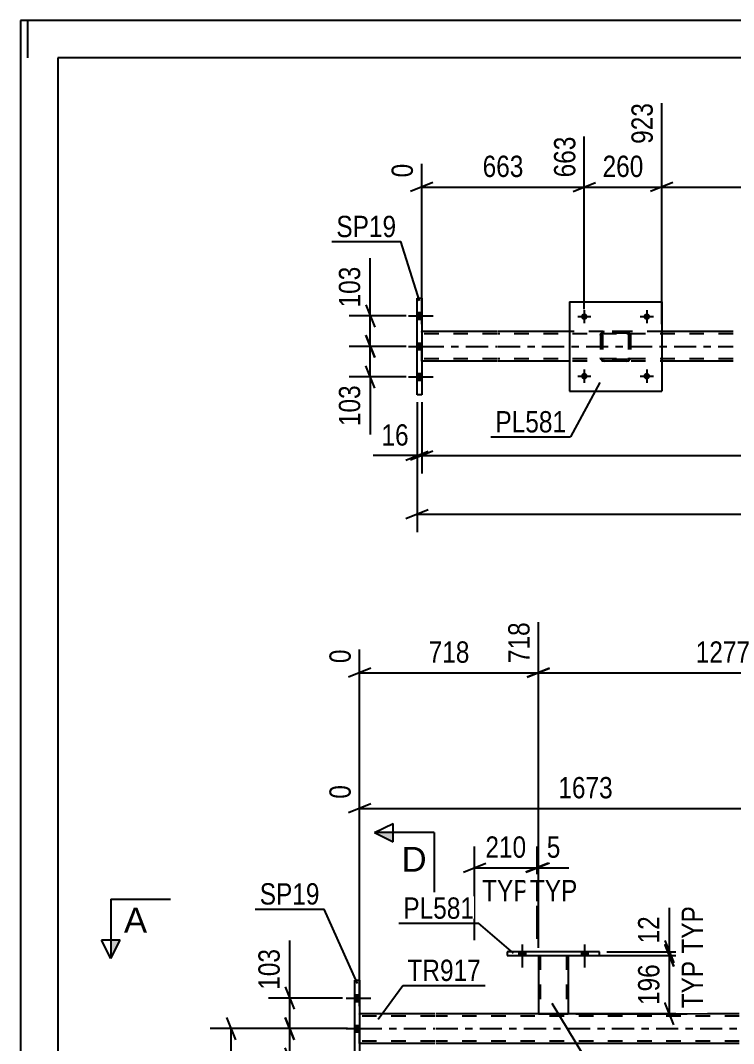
# Model space of a CAD drawing. Header units: millimetres. Extents: x 0 to 841, y 0 to 594.
# Drawn here: x 0 to 95.8, y 456.5 to 594 of the extents above; entities that cross this region are included whole.
import ezdxf

# ---------------------------------------------------------------- set-up
doc = ezdxf.new("R2010")
doc.units = ezdxf.units.MM
doc.linetypes.add('DXK_LINE_DOT2', pattern=[3.9198, 1.9599, -1.9599])
doc.linetypes.add('DXK_LINE_DOT3', pattern=[5.9187, 2.979, -0.9799, 0.9799, -0.9799])
doc.styles.add('Arial', font='ARIAL.TTF', dxfattribs={"height": 0.2})
doc.styles.add('Arial Narrow', font='ARIALN.TTF', dxfattribs={"height": 0.2})

# ---------------------------------------------------------------- blocks, each defined once
blk = doc.blocks.new('Unknown-814735391-1133')
at = {"color": 5, "linetype": 'Continuous'}
for p, q in [((841, 594), (0, 594)), ((0, 594), (0, 0)), ((1, 589), (1, 594)), ((836, 589), (5, 589)), ((5, 589), (5, 5))]:
    blk.add_line(p, q, dxfattribs=at)
blk = doc.blocks.new('Bolt-814735391-5136 - 5134')
at = {"linetype": 'Continuous'}
for points in [[(76.17, 554.21, -1), (75.29, 554.21, -1)], [(84.57, 554.21, -1), (83.69, 554.21, -1)]]:
    blk.add_hatch(color=1, dxfattribs=at).paths.add_polyline_path(points)
at = {"color": 1, "linetype": 'Continuous'}
for p, q in [((74.85, 554.21), (76.61, 554.21)), ((75.73, 555.09), (75.73, 553.33)), ((83.25, 554.21), (85.01, 554.21)), ((84.13, 555.09), (84.13, 553.33))]:
    blk.add_line(p, q, dxfattribs=at)
blk = doc.blocks.new('Bolt-814735391-5137 - 5134')
at = {"linetype": 'Continuous'}
for points in [[(76.17, 546.21, -1), (75.29, 546.21, -1)], [(84.57, 546.21, -1), (83.69, 546.21, -1)]]:
    blk.add_hatch(color=1, dxfattribs=at).paths.add_polyline_path(points)
at = {"color": 1, "linetype": 'Continuous'}
for p, q in [((75.73, 547.09), (75.73, 545.33)), ((84.13, 547.09), (84.13, 545.33)), ((74.85, 546.21), (76.61, 546.21)), ((83.25, 546.21), (85.01, 546.21))]:
    blk.add_line(p, q, dxfattribs=at)
blk = doc.blocks.new('Part-814735391-5168 - 5134')
at = {"color": 2, "linetype": 'Continuous'}
for p, q in [((73.73, 556.21), (73.73, 544.21)), ((73.73, 556.21), (86.13, 556.21)), ((86.13, 556.21), (86.13, 544.21)), ((73.73, 544.21), (86.13, 544.21))]:
    blk.add_line(p, q, dxfattribs=at)
blk = doc.blocks.new('Part-814735391-5169 - 5134')
at = {"color": 7, "linetype": 'DXK_LINE_DOT2'}
for p, q in [((77.93, 551.73), (77.97, 551.92)), ((77.97, 551.92), (77.93, 551.73)), ((77.93, 551.73), (77.93, 548.69)), ((78.17, 551.73), (78.19, 551.83)), ((78.17, 551.73), (78.17, 548.69)), ((78.19, 551.83), (78.24, 551.9)), ((78.23, 552.18), (78.41, 552.21)), ((78.41, 552.21), (78.23, 552.18)), ((78.24, 551.9), (78.32, 551.96)), ((78.32, 551.96), (78.41, 551.97)), ((81.45, 552.21), (78.41, 552.21)), ((81.45, 551.97), (78.41, 551.97)), ((81.45, 552.21), (81.63, 552.18)), ((81.63, 552.18), (81.45, 552.21)), ((81.45, 551.97), (81.54, 551.96)), ((81.54, 551.96), (81.62, 551.9)), ((81.62, 551.9), (81.67, 551.83)), ((81.67, 551.83), (81.69, 551.73)), ((81.69, 551.73), (81.69, 548.69)), ((81.89, 551.92), (81.93, 551.73)), ((81.93, 551.73), (81.89, 551.92)), ((81.93, 551.73), (81.93, 548.69)), ((77.97, 548.51), (77.93, 548.69)), ((77.93, 548.69), (77.97, 548.51)), ((78.19, 548.6), (78.17, 548.69)), ((78.24, 548.52), (78.19, 548.6)), ((78.32, 548.47), (78.24, 548.52)), ((78.41, 548.45), (78.32, 548.47)), ((81.45, 548.45), (78.41, 548.45)), ((81.54, 548.47), (81.45, 548.45)), ((81.62, 548.52), (81.54, 548.47)), ((81.67, 548.6), (81.62, 548.52)), ((81.69, 548.69), (81.67, 548.6)), ((81.93, 548.69), (81.89, 548.51)), ((81.89, 548.51), (81.93, 548.69)), ((78.41, 548.21), (78.23, 548.25)), ((78.23, 548.25), (78.41, 548.21)), ((81.45, 548.21), (78.41, 548.21)), ((81.63, 548.25), (81.45, 548.21)), ((81.45, 548.21), (81.63, 548.25))]:
    blk.add_line(p, q, dxfattribs=at)
at = {"color": 7, "linetype": 'DXK_LINE_DOT3'}
blk.add_line((79.93, 550.21), (79.93, 550.21), dxfattribs=at)
at = {"color": 7, "linetype": 'DXK_LINE_DOT2'}
for centre, start, end in [((78.41, 551.73), 112.5, 157.5), ((78.41, 551.73), 112.5, 157.5), ((81.45, 551.73), 22.5, 67.5), ((81.45, 551.73), 22.5, 67.5), ((78.41, 548.69), 202.5, 247.5), ((78.41, 548.69), 202.5, 247.5), ((81.45, 548.69), 292.5, 337.5), ((81.45, 548.69), 292.5, 337.5)]:
    blk.add_arc(centre, 0.48, start, end, dxfattribs=at)
blk = doc.blocks.new('Part-814735391-5280 - 5134')
at = {"color": 2, "linetype": 'Continuous'}
for p, q in [((53.27, 556.71), (53.91, 556.71)), ((53.27, 543.71), (53.27, 556.71)), ((53.91, 556.71), (53.91, 543.71)), ((53.91, 543.71), (53.27, 543.71))]:
    blk.add_line(p, q, dxfattribs=at)
blk = doc.blocks.new('Bolt-814735391-5329 - 5134')
at = {"linetype": 'Continuous'}
for points in [[(53.91, 553.87), (53.91, 554.75), (53.27, 554.75), (53.27, 553.87)], [(53.91, 553.87), (53.91, 554.75), (53.27, 554.75), (53.27, 553.87)], [(53.91, 553.87), (53.91, 554.75), (53.27, 554.75), (53.27, 553.87)], [(53.91, 549.77), (53.91, 550.65), (53.27, 550.65), (53.27, 549.77)], [(53.91, 549.77), (53.91, 550.65), (53.27, 550.65), (53.27, 549.77)], [(53.91, 545.67), (53.91, 546.55), (53.27, 546.55), (53.27, 545.67)], [(53.91, 545.67), (53.91, 546.55), (53.27, 546.55), (53.27, 545.67)], [(53.91, 545.67), (53.91, 546.55), (53.27, 546.55), (53.27, 545.67)]]:
    blk.add_hatch(color=1, dxfattribs=at).paths.add_polyline_path(points)
at = {"color": 1, "linetype": 'Continuous'}
for p, q in [((52.11, 554.31), (55.43, 554.31)), ((52.11, 554.31), (55.43, 554.31)), ((52.11, 554.31), (55.43, 554.31)), ((53.27, 554.75), (53.91, 554.75)), ((53.27, 554.75), (53.91, 554.75)), ((53.27, 554.75), (53.91, 554.75)), ((53.27, 553.87), (53.91, 553.87)), ((53.27, 553.87), (53.91, 553.87)), ((53.27, 553.87), (53.91, 553.87)), ((52.11, 550.21), (55.43, 550.21)), ((52.11, 550.21), (55.43, 550.21)), ((53.27, 550.65), (53.91, 550.65)), ((53.27, 550.65), (53.91, 550.65)), ((53.27, 549.77), (53.91, 549.77)), ((53.27, 549.77), (53.91, 549.77)), ((52.11, 546.11), (55.43, 546.11)), ((52.11, 546.11), (55.43, 546.11)), ((52.11, 546.11), (55.43, 546.11)), ((53.27, 546.55), (53.91, 546.55)), ((53.27, 546.55), (53.91, 546.55)), ((53.27, 546.55), (53.91, 546.55)), ((53.27, 545.67), (53.91, 545.67)), ((53.27, 545.67), (53.91, 545.67)), ((53.27, 545.67), (53.91, 545.67))]:
    blk.add_line(p, q, dxfattribs=at)
blk = doc.blocks.new('Part-814735391-5334 - 5134')
at = {"color": 2, "linetype": 'Continuous'}
for p, q in [((64.03, 552.21), (53.91, 552.21)), ((73.73, 552.21), (64.13, 552.21)), ((95.73, 552.21), (86.13, 552.21)), ((64.03, 548.21), (53.91, 548.21)), ((73.73, 548.21), (64.13, 548.21)), ((95.73, 548.21), (86.13, 548.21))]:
    blk.add_line(p, q, dxfattribs=at)
at = {"color": 7, "linetype": 'DXK_LINE_DOT2'}
for p, q in [((53.91, 548.21), (53.91, 552.21)), ((64.03, 551.89), (53.91, 551.89)), ((95.73, 551.89), (64.13, 551.89)), ((86.13, 552.21), (73.73, 552.21)), ((64.03, 548.53), (53.91, 548.53)), ((95.73, 548.53), (64.13, 548.53)), ((95.73, 548.21), (73.73, 548.21))]:
    blk.add_line(p, q, dxfattribs=at)
at = {"color": 7, "linetype": 'DXK_LINE_DOT3'}
for p, q in [((53.91, 550.21), (64.03, 550.21)), ((64.13, 550.21), (95.73, 550.21))]:
    blk.add_line(p, q, dxfattribs=at)
blk = doc.blocks.new('Bolt-814735391-3301 - 3299')
at = {"linetype": 'Continuous'}
for points in [[(66.94, 468.39), (67.82, 468.39), (67.82, 468.87), (66.94, 468.87)], [(75.34, 468.39), (76.22, 468.39), (76.22, 468.87), (75.34, 468.87)]]:
    blk.add_hatch(color=1, dxfattribs=at).paths.add_polyline_path(points)
at = {"color": 1, "linetype": 'Continuous'}
for p, q in [((66.94, 468.87), (66.94, 468.39)), ((67.38, 469.87), (67.38, 466.75)), ((67.82, 468.87), (67.82, 468.39)), ((75.34, 468.87), (75.34, 468.39)), ((75.78, 469.87), (75.78, 466.75)), ((76.22, 468.87), (76.22, 468.39))]:
    blk.add_line(p, q, dxfattribs=at)
blk = doc.blocks.new('Part-814735391-3358 - 3299')
at = {"color": 2, "linetype": 'Continuous'}
for p, q in [((69.58, 468.39), (69.58, 460.55)), ((73.58, 468.39), (73.58, 460.55)), ((69.58, 460.55), (73.58, 460.55))]:
    blk.add_line(p, q, dxfattribs=at)
at = {"color": 7, "linetype": 'DXK_LINE_DOT2'}
for p, q in [((69.58, 468.39), (73.58, 468.39)), ((69.58, 468.39), (69.58, 468.39)), ((69.58, 468.39), (69.58, 468.39)), ((69.82, 468.39), (69.82, 460.55)), ((73.34, 468.39), (73.34, 460.55)), ((73.58, 468.39), (73.58, 468.39)), ((73.58, 468.39), (73.58, 468.39)), ((73.32, 460.55), (73.28, 460.55)), ((73.28, 460.55), (73.32, 460.55)), ((73.34, 460.55), (73.32, 460.55)), ((73.32, 460.55), (73.34, 460.55))]:
    blk.add_line(p, q, dxfattribs=at)
blk = doc.blocks.new('Bolt-814735391-3302 - 3299')
at = {"linetype": 'Continuous'}
for points in [[(66.94, 468.39), (67.82, 468.39), (67.82, 468.87), (66.94, 468.87)], [(75.34, 468.39), (76.22, 468.39), (76.22, 468.87), (75.34, 468.87)]]:
    blk.add_hatch(color=1, dxfattribs=at).paths.add_polyline_path(points)
at = {"color": 1, "linetype": 'Continuous'}
for p, q in [((66.94, 468.87), (66.94, 468.39)), ((67.38, 469.87), (67.38, 466.75)), ((67.82, 468.87), (67.82, 468.39)), ((75.34, 468.87), (75.34, 468.39)), ((75.78, 469.87), (75.78, 466.75)), ((76.22, 468.87), (76.22, 468.39))]:
    blk.add_line(p, q, dxfattribs=at)
blk = doc.blocks.new('Part-814735391-3343 - 3299')
at = {"color": 2, "linetype": 'Continuous'}
for p, q in [((65.38, 468.87), (65.38, 468.39)), ((77.78, 468.87), (65.38, 468.87)), ((77.78, 468.39), (77.78, 468.87)), ((65.38, 468.39), (77.78, 468.39))]:
    blk.add_line(p, q, dxfattribs=at)
blk = doc.blocks.new('Part-814735391-3633 - 3299')
at = {"color": 2, "linetype": 'Continuous'}
for p, q in [((55.68, 460.55), (45.56, 460.55)), ((96.55, 460.55), (55.78, 460.55)), ((55.68, 456.55), (45.56, 456.55)), ((96.55, 456.55), (55.78, 456.55))]:
    blk.add_line(p, q, dxfattribs=at)
at = {"color": 7, "linetype": 'DXK_LINE_DOT2'}
for p, q in [((45.56, 456.55), (45.56, 460.55)), ((55.68, 460.23), (45.56, 460.23)), ((96.55, 460.23), (55.78, 460.23)), ((55.68, 456.87), (45.56, 456.87)), ((96.55, 456.87), (55.78, 456.87))]:
    blk.add_line(p, q, dxfattribs=at)
at = {"color": 7, "linetype": 'DXK_LINE_DOT3'}
for p, q in [((45.56, 458.55), (55.68, 458.55)), ((55.78, 458.55), (96.55, 458.55))]:
    blk.add_line(p, q, dxfattribs=at)
blk = doc.blocks.new('Bolt-814735391-3528 - 3299')
at = {"linetype": 'Continuous'}
for points in [[(45.56, 462.21), (45.56, 463.09), (44.92, 463.09), (44.92, 462.21)], [(45.56, 462.21), (45.56, 463.09), (44.92, 463.09), (44.92, 462.21)], [(45.56, 462.21), (45.56, 463.09), (44.92, 463.09), (44.92, 462.21)], [(45.56, 458.11), (45.56, 458.99), (44.92, 458.99), (44.92, 458.11)], [(45.56, 458.11), (45.56, 458.99), (44.92, 458.99), (44.92, 458.11)], [(45.56, 454.01), (45.56, 454.89), (44.92, 454.89), (44.92, 454.01)], [(45.56, 454.01), (45.56, 454.89), (44.92, 454.89), (44.92, 454.01)], [(45.56, 454.01), (45.56, 454.89), (44.92, 454.89), (44.92, 454.01)]]:
    blk.add_hatch(color=1, dxfattribs=at).paths.add_polyline_path(points)
at = {"color": 1, "linetype": 'Continuous'}
for p, q in [((43.76, 462.65), (47.08, 462.65)), ((43.76, 462.65), (47.08, 462.65)), ((43.76, 462.65), (47.08, 462.65)), ((44.92, 463.09), (45.56, 463.09)), ((44.92, 463.09), (45.56, 463.09)), ((44.92, 463.09), (45.56, 463.09)), ((44.92, 462.21), (45.56, 462.21)), ((44.92, 462.21), (45.56, 462.21)), ((44.92, 462.21), (45.56, 462.21)), ((43.76, 458.55), (47.08, 458.55)), ((43.76, 458.55), (47.08, 458.55)), ((44.92, 458.99), (45.56, 458.99)), ((44.92, 458.99), (45.56, 458.99)), ((44.92, 458.11), (45.56, 458.11)), ((44.92, 458.11), (45.56, 458.11)), ((43.76, 454.45), (47.08, 454.45)), ((43.76, 454.45), (47.08, 454.45)), ((43.76, 454.45), (47.08, 454.45)), ((44.92, 454.89), (45.56, 454.89)), ((44.92, 454.89), (45.56, 454.89)), ((44.92, 454.89), (45.56, 454.89)), ((44.92, 454.01), (45.56, 454.01)), ((44.92, 454.01), (45.56, 454.01)), ((44.92, 454.01), (45.56, 454.01))]:
    blk.add_line(p, q, dxfattribs=at)
blk = doc.blocks.new('Part-814735391-3770 - 3299')
at = {"color": 2, "linetype": 'Continuous'}
for p, q in [((44.92, 452.05), (44.92, 465.05)), ((44.92, 465.05), (45.56, 465.05)), ((45.56, 465.05), (45.56, 452.05)), ((45.56, 452.05), (44.92, 452.05))]:
    blk.add_line(p, q, dxfattribs=at)
blk = doc.blocks.new('StraightDimension-814735391-9602 - 5134')
at = {"color": 7, "linetype": 'Continuous'}
for p, q in [((86.13, 553.21), (86.13, 582.9)), ((116.11, 555.21), (116.11, 580.23)), ((87.63, 572.22), (84.63, 571.02)), ((114.61, 571.02), (117.61, 572.22)), ((86.13, 571.62), (116.11, 571.62))]:
    blk.add_line(p, q, dxfattribs=at)
at = {"color": 0}
blk.add_wipeout([(105.38, 572.37), (105.38, 576.57), (96.87, 576.57), (96.87, 572.37)], dxfattribs=at)
at = {"color": 3, "style": 'Arial Narrow'}
blk.add_text('1017', height=2.863, dxfattribs=at).set_placement((97.47, 572.97))
at = {"color": 0, "linetype": 'Continuous'}
blk.add_wipeout([(115.51, 580.83), (111.31, 580.83), (111.31, 572.32), (115.51, 572.32)], dxfattribs=at)
at = {"color": 3, "linetype": 'Continuous', "style": 'Arial Narrow'}
blk.add_text('1940', height=2.863, rotation=90.0002, dxfattribs=at).set_placement((114.91, 572.92))
blk = doc.blocks.new('StraightDimension-814735391-5396 - 5134')
at = {"color": 7, "linetype": 'Continuous'}
for p, q in [((53.27, 542.71), (53.27, 533.13)), ((53.91, 542.71), (53.91, 533.13)), ((51.77, 534.93), (54.77, 536.13)), ((55.41, 536.13), (52.41, 534.93)), ((53.27, 535.53), (47.36, 535.53)), ((53.27, 535.53), (47.36, 535.53)), ((53.27, 535.53), (53.91, 535.53))]:
    blk.add_line(p, q, dxfattribs=at)
at = {"color": 0}
blk.add_wipeout([(52.75, 536.28), (52.75, 540.48), (47.89, 540.48), (47.89, 536.28)], dxfattribs=at)
at = {"color": 3, "style": 'Arial Narrow'}
blk.add_text('16', height=2.863, dxfattribs=at).set_placement((48.49, 536.88))
blk = doc.blocks.new('StraightDimension-814735391-5386 - 5134')
at = {"color": 7, "linetype": 'Continuous'}
for p, q in [((53.91, 542.71), (53.91, 533.13)), ((55.41, 536.13), (52.41, 534.93)), ((53.91, 535.53), (759.93, 535.53))]:
    blk.add_line(p, q, dxfattribs=at)
blk = doc.blocks.new('StraightDimension-814735391-5407 - 5134')
at = {"color": 7, "linetype": 'Continuous'}
for p, q in [((46.98, 554.31), (46.98, 562.05)), ((46.98, 554.31), (46.98, 562.05)), ((46.38, 555.81), (47.58, 552.81)), ((51.82, 554.31), (44.13, 554.31)), ((46.98, 550.21), (46.98, 554.31)), ((47.58, 548.71), (46.38, 551.71)), ((51.82, 550.21), (44.13, 550.21))]:
    blk.add_line(p, q, dxfattribs=at)
at = {"color": 0}
blk.add_wipeout([(46.23, 561.52), (42.03, 561.52), (42.03, 554.84), (46.23, 554.84)], dxfattribs=at)
at = {"color": 3, "style": 'Arial Narrow'}
blk.add_text('103', height=2.863, rotation=90.0002, dxfattribs=at).set_placement((45.63, 555.44))
blk = doc.blocks.new('StraightDimension-814735391-5417 - 5134')
at = {"color": 7, "linetype": 'Continuous'}
for p, q in [((46.38, 551.71), (47.58, 548.71)), ((51.82, 550.21), (44.13, 550.21)), ((46.98, 546.11), (46.98, 550.21)), ((47.58, 544.61), (46.38, 547.61)), ((51.82, 546.11), (44.13, 546.11)), ((46.98, 546.11), (46.98, 538.38)), ((46.98, 546.11), (46.98, 538.38))]:
    blk.add_line(p, q, dxfattribs=at)
at = {"color": 0}
blk.add_wipeout([(46.23, 545.59), (42.03, 545.59), (42.03, 538.9), (46.23, 538.9)], dxfattribs=at)
at = {"color": 3, "style": 'Arial Narrow'}
blk.add_text('103', height=2.863, rotation=90.0002, dxfattribs=at).set_placement((45.63, 539.5))
blk = doc.blocks.new('StraightDimension-814735391-9603 - 5134')
at = {"color": 7, "linetype": 'Continuous'}
for p, q in [((86.13, 553.21), (86.13, 582.9)), ((75.73, 555.21), (75.73, 578.4)), ((74.23, 571.02), (77.23, 572.22)), ((87.63, 572.22), (84.63, 571.02)), ((75.73, 571.62), (86.13, 571.62))]:
    blk.add_line(p, q, dxfattribs=at)
at = {"color": 0}
blk.add_wipeout([(84.27, 572.37), (84.27, 576.57), (77.59, 576.57), (77.59, 572.37)], dxfattribs=at)
at = {"color": 3, "style": 'Arial Narrow'}
blk.add_text('260', height=2.863, dxfattribs=at).set_placement((78.19, 572.97))
at = {"color": 0, "linetype": 'Continuous'}
blk.add_wipeout([(85.53, 583.5), (81.33, 583.5), (81.33, 576.82), (85.53, 576.82)], dxfattribs=at)
at = {"color": 3, "linetype": 'Continuous', "style": 'Arial Narrow'}
blk.add_text('923', height=2.863, rotation=90.0002, dxfattribs=at).set_placement((84.93, 577.42))
blk = doc.blocks.new('StraightDimension-814735391-9604 - 5134')
at = {"color": 7, "linetype": 'Continuous'}
for p, q in [((75.73, 555.21), (75.73, 578.4)), ((53.91, 553.21), (53.91, 574.74)), ((55.41, 572.22), (52.41, 571.02)), ((74.23, 571.02), (77.23, 572.22)), ((53.91, 571.62), (75.73, 571.62))]:
    blk.add_line(p, q, dxfattribs=at)
at = {"color": 0}
blk.add_wipeout([(68.16, 572.37), (68.16, 576.57), (61.48, 576.57), (61.48, 572.37)], dxfattribs=at)
at = {"color": 3, "style": 'Arial Narrow'}
blk.add_text('663', height=2.863, dxfattribs=at).set_placement((62.08, 572.97))
at = {"color": 0, "linetype": 'Continuous'}
for points in [[(75.13, 579), (70.93, 579), (70.93, 572.32), (75.13, 572.32)], [(53.31, 575.34), (49.11, 575.34), (49.11, 572.32), (53.31, 572.32)]]:
    blk.add_wipeout(points, dxfattribs=at)
at = {"color": 3, "linetype": 'Continuous', "style": 'Arial Narrow'}
for s, height, p in [('663', 2.863, (74.53, 572.92)), ('0', 2.86, (52.71, 572.92))]:
    blk.add_text(s, height=height, rotation=90.0002, dxfattribs=at).set_placement(p)
blk = doc.blocks.new('StraightDimension-814735391-12029 - 5134')
at = {"color": 7, "linetype": 'Continuous'}
for p, q in [((53.27, 542.71), (53.27, 525.26)), ((54.77, 528.26), (51.77, 527.06)), ((53.27, 527.66), (760.57, 527.66))]:
    blk.add_line(p, q, dxfattribs=at)
blk = doc.blocks.new('StraightDimension-814735391-8204 - 3299')
at = {"color": 7, "linetype": 'Continuous'}
for p, q in [((60.99, 470.43), (60.99, 483.01)), ((69.39, 470.63), (69.39, 483.01)), ((59.49, 479.56), (62.49, 480.76)), ((60.99, 480.16), (69.39, 480.16)), ((70.89, 480.76), (67.89, 479.56))]:
    blk.add_line(p, q, dxfattribs=at)
at = {"color": 0}
blk.add_wipeout([(68.54, 480.91), (68.54, 485.11), (61.85, 485.11), (61.85, 480.91)], dxfattribs=at)
at = {"color": 0, "linetype": 'Continuous'}
blk.add_wipeout([(68.99, 475.06), (68.99, 479.26), (61.4, 479.26), (61.4, 475.06)], dxfattribs=at)
at = {"color": 3, "style": 'Arial Narrow'}
blk.add_text('210', height=2.863, dxfattribs=at).set_placement((62.45, 481.51))
at = {"color": 3, "linetype": 'Continuous', "style": 'Arial Narrow'}
blk.add_text('TYP', height=2.863, dxfattribs=at).set_placement((62, 475.66))
blk = doc.blocks.new('StraightDimension-814735391-4593 - 3299')
at = {"color": 7, "linetype": 'Continuous'}
for p, q in [((106.25, 457.54), (106.25, 496.75)), ((45.56, 466.05), (45.56, 491.27)), ((47.06, 488.74), (44.06, 487.54)), ((45.56, 488.14), (106.25, 488.14)), ((104.75, 487.54), (107.75, 488.74))]:
    blk.add_line(p, q, dxfattribs=at)
at = {"color": 0}
blk.add_wipeout([(80.16, 488.89), (80.16, 493.09), (71.65, 493.09), (71.65, 488.89)], dxfattribs=at)
at = {"color": 3, "style": 'Arial Narrow'}
blk.add_text('1673', height=2.863, dxfattribs=at).set_placement((72.25, 489.49))
at = {"color": 0, "linetype": 'Continuous'}
for points in [[(105.65, 497.35), (101.45, 497.35), (101.45, 488.84), (105.65, 488.84)], [(44.96, 491.87), (40.76, 491.87), (40.76, 488.84), (44.96, 488.84)]]:
    blk.add_wipeout(points, dxfattribs=at)
at = {"color": 3, "linetype": 'Continuous', "style": 'Arial Narrow'}
for s, height, p in [('1673', 2.863, (105.05, 489.44)), ('0', 2.86, (44.36, 489.44))]:
    blk.add_text(s, height=height, rotation=90.0002, dxfattribs=at).set_placement(p)
blk = doc.blocks.new('StraightDimension-814735391-8203 - 3299')
at = {"color": 7, "linetype": 'Continuous'}
for p, q in [((69.39, 470.63), (69.39, 483.01)), ((69.58, 469.39), (69.58, 483.01)), ((67.89, 479.56), (70.89, 480.76)), ((71.08, 480.76), (68.08, 479.56)), ((69.39, 480.16), (69.58, 480.16)), ((69.58, 480.16), (73.66, 480.16)), ((69.58, 480.16), (73.66, 480.16))]:
    blk.add_line(p, q, dxfattribs=at)
at = {"color": 0}
blk.add_wipeout([(73.13, 480.91), (73.13, 485.11), (70.1, 485.11), (70.1, 480.91)], dxfattribs=at)
at = {"color": 0, "linetype": 'Continuous'}
blk.add_wipeout([(75.41, 475.06), (75.41, 479.26), (67.82, 479.26), (67.82, 475.06)], dxfattribs=at)
at = {"color": 3, "style": 'Arial Narrow'}
blk.add_text('5', height=2.86, dxfattribs=at).set_placement((70.7, 481.51))
at = {"color": 3, "linetype": 'Continuous', "style": 'Arial Narrow'}
blk.add_text('TYP', height=2.863, dxfattribs=at).set_placement((68.42, 475.66))
blk = doc.blocks.new('StraightDimension-814735391-8041 - 3299')
at = {"color": 7, "linetype": 'Continuous'}
for p, q in [((69.58, 469.39), (69.58, 513.14)), ((45.56, 461.55), (45.56, 509.49)), ((47.06, 506.96), (44.06, 505.76)), ((45.56, 506.36), (69.58, 506.36)), ((68.08, 505.76), (71.08, 506.96))]:
    blk.add_line(p, q, dxfattribs=at)
at = {"color": 0}
blk.add_wipeout([(60.91, 507.11), (60.91, 511.31), (54.23, 511.31), (54.23, 507.11)], dxfattribs=at)
at = {"color": 3, "style": 'Arial Narrow'}
blk.add_text('718', height=2.863, dxfattribs=at).set_placement((54.83, 507.71))
at = {"color": 0, "linetype": 'Continuous'}
for points in [[(68.98, 513.74), (64.78, 513.74), (64.78, 507.06), (68.98, 507.06)], [(44.96, 510.09), (40.76, 510.09), (40.76, 507.06), (44.96, 507.06)]]:
    blk.add_wipeout(points, dxfattribs=at)
at = {"color": 3, "linetype": 'Continuous', "style": 'Arial Narrow'}
for s, height, p in [('718', 2.863, (68.38, 507.66)), ('0', 2.86, (44.36, 507.66))]:
    blk.add_text(s, height=height, rotation=90.0002, dxfattribs=at).set_placement(p)
blk = doc.blocks.new('StraightDimension-814735391-3974 - 3299')
at = {"color": 7, "linetype": 'Continuous'}
for p, q in [((35.57, 460.05), (36.77, 457.05)), ((43.26, 458.55), (33.32, 458.55)), ((36.17, 454.45), (36.17, 458.55)), ((36.77, 452.95), (35.57, 455.95)), ((43.26, 454.45), (33.32, 454.45)), ((36.17, 454.45), (36.17, 446.71)), ((36.17, 454.45), (36.17, 446.71))]:
    blk.add_line(p, q, dxfattribs=at)
at = {"color": 0}
blk.add_wipeout([(35.42, 453.92), (31.22, 453.92), (31.22, 447.24), (35.42, 447.24)], dxfattribs=at)
at = {"color": 3, "style": 'Arial Narrow'}
blk.add_text('103', height=2.863, rotation=90.0002, dxfattribs=at).set_placement((34.82, 447.84))
blk = doc.blocks.new('StraightDimension-814735391-3984 - 3299')
at = {"color": 7, "linetype": 'Continuous'}
for p, q in [((36.17, 462.65), (36.17, 470.38)), ((36.17, 462.65), (36.17, 470.38)), ((35.57, 464.15), (36.77, 461.15)), ((43.26, 462.65), (33.32, 462.65)), ((36.17, 458.55), (36.17, 462.65)), ((36.77, 457.05), (35.57, 460.05)), ((43.26, 458.55), (33.32, 458.55))]:
    blk.add_line(p, q, dxfattribs=at)
at = {"color": 0}
blk.add_wipeout([(35.42, 469.85), (31.22, 469.85), (31.22, 463.17), (35.42, 463.17)], dxfattribs=at)
at = {"color": 3, "style": 'Arial Narrow'}
blk.add_text('103', height=2.863, rotation=90.0002, dxfattribs=at).set_placement((34.82, 463.77))
blk = doc.blocks.new('StraightDimension-814735391-4179 - 3299')
at = {"color": 7, "linetype": 'Continuous'}
for p, q in [((86.57, 469.89), (87.77, 466.89)), ((74.58, 468.39), (89.57, 468.39)), ((87.17, 460.55), (87.17, 468.39)), ((87.77, 459.05), (86.57, 462.05)), ((74.58, 460.55), (89.57, 460.55))]:
    blk.add_line(p, q, dxfattribs=at)
at = {"color": 0}
blk.add_wipeout([(86.42, 467.81), (82.22, 467.81), (82.22, 461.12), (86.42, 461.12)], dxfattribs=at)
at = {"color": 0, "linetype": 'Continuous'}
blk.add_wipeout([(92.27, 468.26), (88.07, 468.26), (88.07, 460.67), (92.27, 460.67)], dxfattribs=at)
at = {"color": 3, "linetype": 'Continuous', "style": 'Arial Narrow'}
blk.add_text('TYP', height=2.863, rotation=90.0002, dxfattribs=at).set_placement((91.67, 461.27))
at = {"color": 3, "style": 'Arial Narrow'}
blk.add_text('196', height=2.863, rotation=90.0002, dxfattribs=at).set_placement((85.82, 461.72))
blk = doc.blocks.new('StraightDimension-814735391-4189 - 3299')
at = {"color": 7, "linetype": 'Continuous'}
for p, q in [((87.17, 468.87), (87.17, 474.77)), ((87.17, 468.87), (87.17, 474.77)), ((86.57, 470.37), (87.77, 467.37)), ((78.78, 468.87), (89.57, 468.87)), ((87.77, 466.89), (86.57, 469.89)), ((87.17, 468.39), (87.17, 468.87)), ((74.58, 468.39), (89.57, 468.39))]:
    blk.add_line(p, q, dxfattribs=at)
at = {"color": 0, "linetype": 'Continuous'}
blk.add_wipeout([(92.27, 475.61), (88.07, 475.61), (88.07, 468.02), (92.27, 468.02)], dxfattribs=at)
at = {"color": 0}
blk.add_wipeout([(86.42, 474.25), (82.22, 474.25), (82.22, 469.39), (86.42, 469.39)], dxfattribs=at)
at = {"color": 3, "linetype": 'Continuous', "style": 'Arial Narrow'}
blk.add_text('TYP', height=2.863, rotation=90.0002, dxfattribs=at).set_placement((91.67, 468.62))
at = {"color": 3, "style": 'Arial Narrow'}
blk.add_text('12', height=2.863, rotation=90.0002, dxfattribs=at).set_placement((85.82, 469.99))
blk = doc.blocks.new('StraightDimension-814735391-5030 - 3299')
at = {"color": 7, "linetype": 'Continuous'}
for p, q in [((28.92, 457.05), (27.72, 460.05)), ((43.92, 458.55), (25.47, 458.55)), ((28.32, 332.68), (28.32, 458.55)), ((27.72, 334.18), (28.92, 331.18)), ((84.79, 332.68), (25.47, 332.68))]:
    blk.add_line(p, q, dxfattribs=at)
at = {"color": 0}
blk.add_wipeout([(27.57, 399.87), (23.37, 399.87), (23.37, 391.36), (27.57, 391.36)], dxfattribs=at)
at = {"color": 3, "style": 'Arial Narrow'}
blk.add_text('3147', height=2.863, rotation=90.0002, dxfattribs=at).set_placement((26.97, 391.96))
blk = doc.blocks.new('StraightDimension-814735391-8040 - 3299')
at = {"color": 7, "linetype": 'Continuous'}
for p, q in [((119.13, 469.39), (119.13, 514.97)), ((69.58, 469.39), (69.58, 513.14)), ((71.08, 506.96), (68.08, 505.76)), ((69.58, 506.36), (119.13, 506.36)), ((117.63, 505.76), (120.63, 506.96))]:
    blk.add_line(p, q, dxfattribs=at)
at = {"color": 0}
blk.add_wipeout([(98.61, 507.11), (98.61, 511.31), (90.1, 511.31), (90.1, 507.11)], dxfattribs=at)
at = {"color": 3, "style": 'Arial Narrow'}
blk.add_text('1277', height=2.863, dxfattribs=at).set_placement((90.7, 507.71))
at = {"color": 0, "linetype": 'Continuous'}
blk.add_wipeout([(118.53, 515.57), (114.33, 515.57), (114.33, 507.06), (118.53, 507.06)], dxfattribs=at)
at = {"color": 3, "linetype": 'Continuous', "style": 'Arial Narrow'}
blk.add_text('1995', height=2.863, rotation=90.0002, dxfattribs=at).set_placement((117.93, 507.66))
blk = doc.blocks.new('Mark-814735391-5164 - 5134')
at = {"color": 0}
blk.add_wipeout([(73.3, 538.65), (73.3, 541.65), (63.8, 541.65), (63.8, 538.65)], dxfattribs=at)
blk.add_wipeout([(73.3, 538.65), (73.3, 541.65), (63.8, 541.65), (63.8, 538.65)], dxfattribs=at)
at = {"color": 30, "linetype": 'Continuous'}
for p in [(77.83, 545.38), (63.2, 538.05)]:
    blk.add_line(p, (73.9, 538.05), dxfattribs=at)
at = {"color": 3, "style": 'Arial Narrow'}
blk.add_text('PL581', height=2.863, dxfattribs=at).set_placement((63.8, 538.65))
blk = doc.blocks.new('Mark-814735391-5276 - 5134')
at = {"color": 0}
blk.add_wipeout([(50.47, 564.89), (50.47, 567.89), (42.43, 567.89), (42.43, 564.89)], dxfattribs=at)
blk.add_wipeout([(50.47, 564.89), (50.47, 567.89), (42.43, 567.89), (42.43, 564.89)], dxfattribs=at)
at = {"color": 30, "linetype": 'Continuous'}
for p in [(41.83, 564.29), (53.59, 556.35)]:
    blk.add_line(p, (51.07, 564.29), dxfattribs=at)
at = {"color": 3, "style": 'Arial Narrow'}
blk.add_text('SP19', height=2.863, dxfattribs=at).set_placement((42.43, 564.89))
blk = doc.blocks.new('Mark-814735391-3339 - 3299')
at = {"color": 0}
blk.add_wipeout([(60.94, 473.31), (60.94, 476.31), (51.43, 476.31), (51.43, 473.31)], dxfattribs=at)
blk.add_wipeout([(60.94, 473.31), (60.94, 476.31), (51.43, 476.31), (51.43, 473.31)], dxfattribs=at)
at = {"color": 30, "linetype": 'Continuous'}
for p in [(50.83, 472.71), (66.23, 468.67)]:
    blk.add_line(p, (61.54, 472.71), dxfattribs=at)
at = {"color": 3, "style": 'Arial Narrow'}
blk.add_text('PL581', height=2.863, dxfattribs=at).set_placement((51.43, 473.31))
blk = doc.blocks.new('Mark-814735391-3354 - 3299')
at = {"color": 0}
blk.add_wipeout([(88.2, 452.39), (88.2, 455.39), (78.15, 455.39), (78.15, 452.39)], dxfattribs=at)
blk.add_wipeout([(88.2, 452.39), (88.2, 455.39), (78.15, 455.39), (78.15, 452.39)], dxfattribs=at)
at = {"color": 30, "linetype": 'Continuous'}
for p, q in [((71.39, 461.99), (77.55, 451.79)), ((77.55, 451.79), (88.8, 451.79))]:
    blk.add_line(p, q, dxfattribs=at)
at = {"color": 3, "style": 'Arial Narrow'}
blk.add_text('M1362', height=2.863, dxfattribs=at).set_placement((78.15, 452.39))
blk = doc.blocks.new('Mark-814735391-3629 - 3299')
at = {"color": 0}
blk.add_wipeout([(61.84, 464.95), (61.84, 467.95), (51.98, 467.95), (51.98, 464.95)], dxfattribs=at)
blk.add_wipeout([(61.84, 464.95), (61.84, 467.95), (51.98, 467.95), (51.98, 464.95)], dxfattribs=at)
at = {"color": 30, "linetype": 'Continuous'}
for p, q in [((48.04, 459.84), (51.38, 464.35)), ((51.38, 464.35), (62.44, 464.35))]:
    blk.add_line(p, q, dxfattribs=at)
at = {"color": 3, "style": 'Arial Narrow'}
blk.add_text('TR917', height=2.863, dxfattribs=at).set_placement((51.98, 464.95))
blk = doc.blocks.new('SectionMark-814735391-5048 - 3299')
at = {"linetype": 'Continuous'}
blk.add_hatch(color=6, dxfattribs=at).paths.add_polyline_path([(12.15, 470.45), (13.4, 470.45), (12.15, 467.95)])
at = {"color": 6, "linetype": 'Continuous'}
for p, q in [((12.15, 475.95), (20.15, 475.95)), ((12.15, 475.95), (12.15, 467.95)), ((12.15, 467.95), (10.9, 470.45)), ((13.4, 470.45), (10.9, 470.45)), ((12.15, 467.95), (13.4, 470.45))]:
    blk.add_line(p, q, dxfattribs=at)
at = {"color": 0, "linetype": 'Continuous'}
blk.add_wipeout([(17.01, 471.45), (17.01, 474.95), (13.9, 474.95), (13.9, 471.45)], dxfattribs=at)
at = {"color": 3, "linetype": 'Continuous', "style": 'Arial'}
blk.add_text('A', height=3.34, dxfattribs=at).set_placement((13.9, 471.45))
blk = doc.blocks.new('SectionMark-814735391-5044 - 3299')
at = {"linetype": 'Continuous'}
for points in [[(50.06, 484.88), (50.06, 483.63), (47.56, 484.88)], [(50.06, 446.19), (50.06, 444.94), (47.56, 444.94)]]:
    blk.add_hatch(color=6, dxfattribs=at).paths.add_polyline_path(points)
at = {"color": 6, "linetype": 'Continuous'}
for p, q in [((47.56, 484.88), (50.06, 486.13)), ((50.06, 483.63), (50.06, 486.13)), ((55.56, 484.88), (47.56, 484.88)), ((47.56, 484.88), (50.06, 483.63)), ((55.56, 484.88), (55.56, 476.88)), ((55.56, 444.94), (55.56, 452.94)), ((47.56, 444.94), (50.06, 446.19)), ((50.06, 446.19), (50.06, 443.69)), ((55.56, 444.94), (47.56, 444.94)), ((50.06, 443.69), (47.56, 444.94))]:
    blk.add_line(p, q, dxfattribs=at)
at = {"color": 0, "linetype": 'Continuous'}
for points in [[(54.56, 479.63), (54.56, 483.13), (51.19, 483.13), (51.19, 479.63)], [(54.56, 446.69), (54.56, 450.19), (51.19, 450.19), (51.19, 446.69)]]:
    blk.add_wipeout(points, dxfattribs=at)
at = {"color": 3, "linetype": 'Continuous', "style": 'Arial'}
for p in [(51.19, 479.63), (51.19, 446.69)]:
    blk.add_text('D', height=3.34, dxfattribs=at).set_placement(p)
blk = doc.blocks.new('Mark-814735391-3766 - 3299')
at = {"color": 0}
blk.add_wipeout([(40.18, 475.22), (40.18, 478.22), (32.14, 478.22), (32.14, 475.22)], dxfattribs=at)
blk.add_wipeout([(40.18, 475.22), (40.18, 478.22), (32.14, 478.22), (32.14, 475.22)], dxfattribs=at)
at = {"color": 30, "linetype": 'Continuous'}
for p in [(31.54, 474.62), (45.28, 464.6)]:
    blk.add_line(p, (40.78, 474.62), dxfattribs=at)
at = {"color": 3, "style": 'Arial Narrow'}
blk.add_text('SP19', height=2.863, dxfattribs=at).set_placement((32.14, 475.22))

msp = doc.modelspace()

# ---------------------------------------------------------------- block references
for name in ['Unknown-814735391-1133', 'Part-814735391-5280 - 5134', 'Part-814735391-5168 - 5134', 'Bolt-814735391-5329 - 5134', 'Part-814735391-5334 - 5134', 'Bolt-814735391-5136 - 5134', 'Part-814735391-5169 - 5134', 'Bolt-814735391-5137 - 5134', 'Part-814735391-3343 - 3299', 'Bolt-814735391-3301 - 3299', 'Bolt-814735391-3302 - 3299', 'Part-814735391-3358 - 3299', 'Part-814735391-3770 - 3299', 'Bolt-814735391-3528 - 3299', 'Part-814735391-3633 - 3299']:
    msp.add_blockref(name, (0, 0))

# ---------------------------------------------------------------- next in the draw order: block references
for name in ['StraightDimension-814735391-9602 - 5134', 'StraightDimension-814735391-5407 - 5134', 'StraightDimension-814735391-5396 - 5134', 'StraightDimension-814735391-8204 - 3299']:
    msp.add_blockref(name, (0, 0))

# ---------------------------------------------------------------- next in the draw order: block references
for name in ['StraightDimension-814735391-9603 - 5134', 'StraightDimension-814735391-5386 - 5134', 'StraightDimension-814735391-4593 - 3299']:
    msp.add_blockref(name, (0, 0))

# ---------------------------------------------------------------- next in the draw order: block references
for name in ['StraightDimension-814735391-9604 - 5134', 'StraightDimension-814735391-5417 - 5134', 'StraightDimension-814735391-8203 - 3299', 'StraightDimension-814735391-3974 - 3299']:
    msp.add_blockref(name, (0, 0))

# ---------------------------------------------------------------- next in the draw order: block references
for name in ['Mark-814735391-5276 - 5134', 'StraightDimension-814735391-12029 - 5134', 'StraightDimension-814735391-8041 - 3299', 'StraightDimension-814735391-4179 - 3299']:
    msp.add_blockref(name, (0, 0))

# ---------------------------------------------------------------- next in the draw order: block references
for name in ['Mark-814735391-5164 - 5134', 'Mark-814735391-3339 - 3299', 'StraightDimension-814735391-4189 - 3299', 'StraightDimension-814735391-3984 - 3299']:
    msp.add_blockref(name, (0, 0))

# ---------------------------------------------------------------- next in the draw order: block references
for name in ['StraightDimension-814735391-8040 - 3299', 'StraightDimension-814735391-5030 - 3299']:
    msp.add_blockref(name, (0, 0))

# ---------------------------------------------------------------- next in the draw order: block references
for name in ['Mark-814735391-3629 - 3299', 'Mark-814735391-3354 - 3299']:
    msp.add_blockref(name, (0, 0))

# ---------------------------------------------------------------- next in the draw order: block references
msp.add_blockref('SectionMark-814735391-5048 - 3299', (0, 0))

# ---------------------------------------------------------------- next in the draw order: block references
for name in ['SectionMark-814735391-5044 - 3299', 'Mark-814735391-3766 - 3299']:
    msp.add_blockref(name, (0, 0))

doc.saveas('drawing.dxf')
